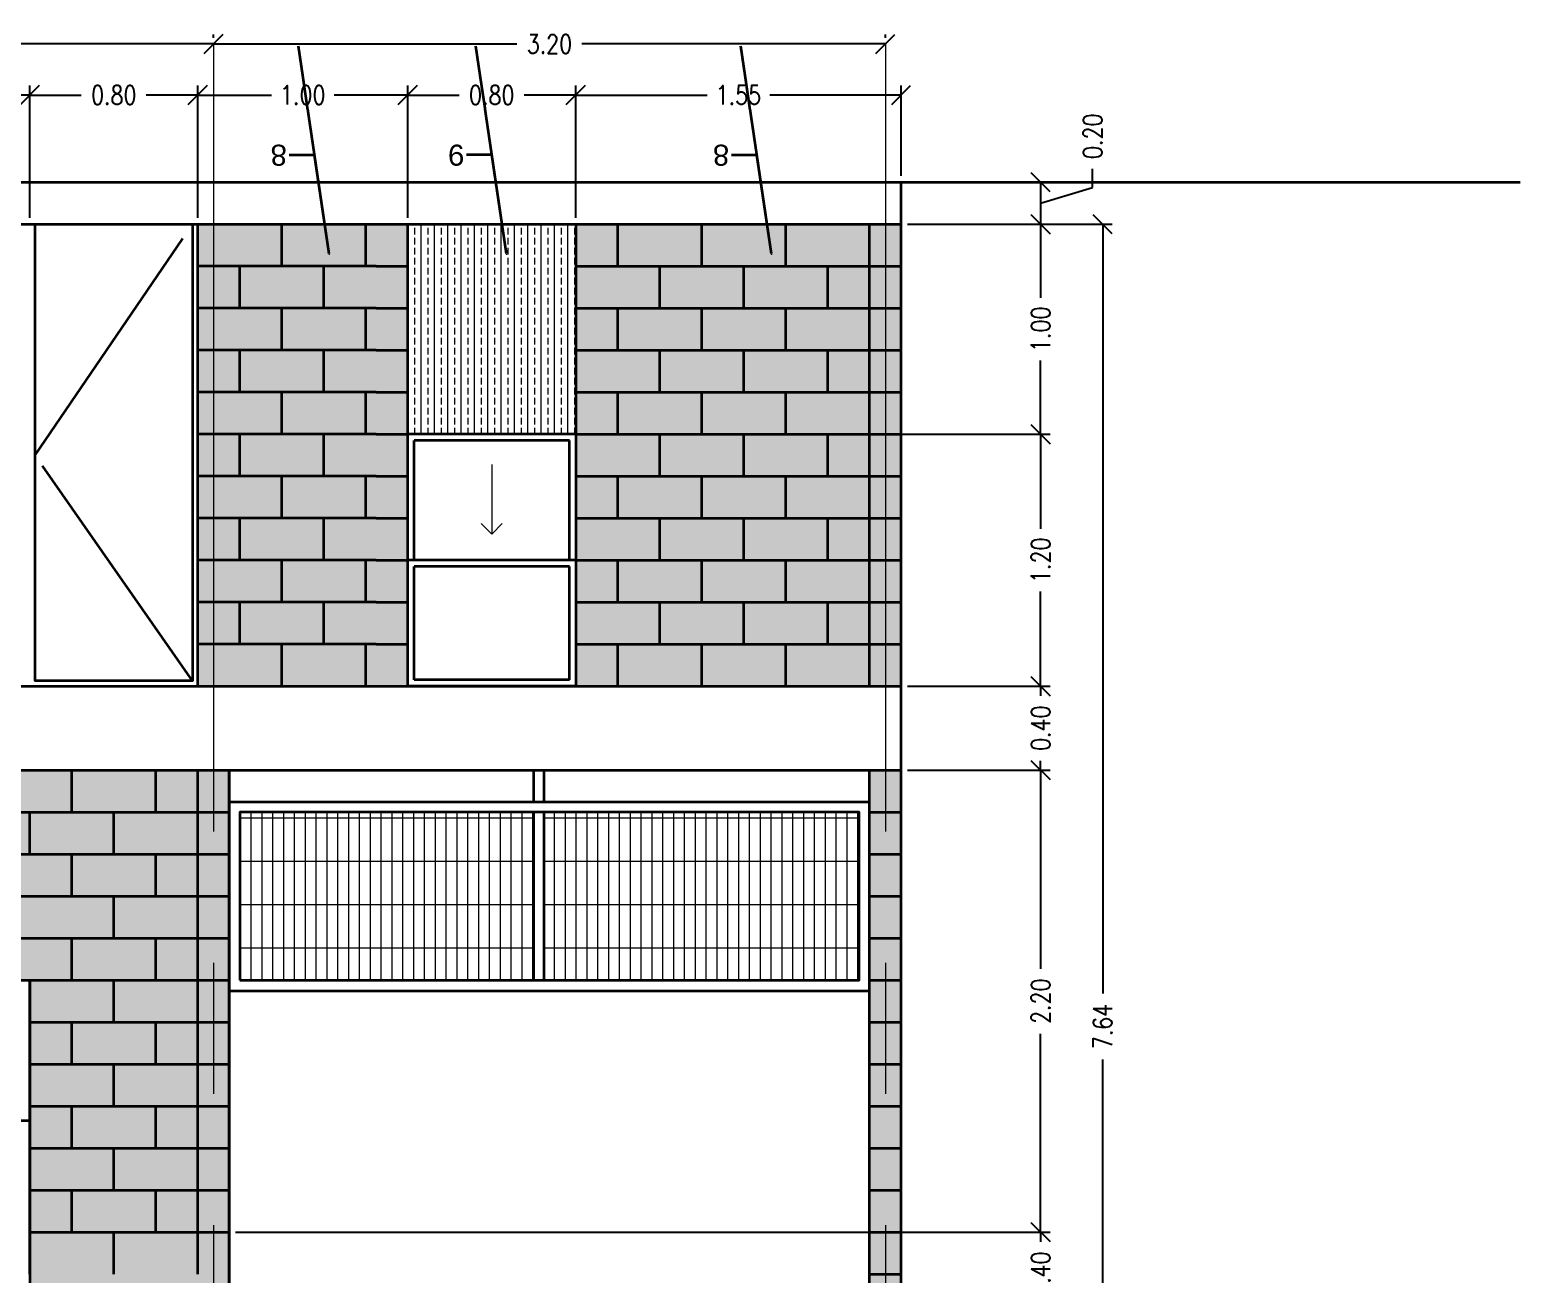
# Model space of a CAD drawing. Header units: metres. Extents: x -255 to -21, y -382 to -241.
# Drawn here: x -28.34 to -21.25, y -265.3 to -259.38 of the extents above; entities that cross this region are included whole.
import ezdxf

# ---------------------------------------------------------------- set-up
doc = ezdxf.new("R2010")
doc.units = ezdxf.units.M
doc.header["$LTSCALE"] = 5
doc.header["$MEASUREMENT"] = 0
doc.linetypes.add('CENTER2', pattern=[1.125, 0.75, -0.125, 0.125, -0.125])
doc.linetypes.add('HIDDEN', pattern=[0.375, 0.25, -0.125])
doc.layers.get('0').update_dxf_attribs({"color": 30})
for name, color, linetype, lineweight in [('A-ANNO-DIMS', 3, 'Continuous', 18), ('A-ANNO-NOTE', 7, 'Continuous', 35), ('A-ANNO-SYMB', 3, 'Continuous', 18), ('A-ANNO-TEXT', 3, 'Continuous', 18), ('A-ELEV-MBE1', 7, 'Continuous', 35), ('A-ELEV-OVHD', 3, 'HIDDEN', 18), ('A-ELEV-PATT', 8, 'Continuous', 18), ('A-SECT-MCUT', 7, 'Continuous', 35)]:
    doc.layers.add(name, color=color, linetype=linetype, lineweight=lineweight)
doc.styles.add('E-ARIAL', font='arial.ttf')
doc.styles.add('E-ROMANS', font='romans.shx', dxfattribs={"width": 0.8})
doc.dimstyles.new('E-0050_TICK_18', dxfattribs={"dimscale": 0.001, "dimtxt": 90, "dimasz": 90, "dimexe": 45, "dimexo": 30, "dimgap": 45, "dimtad": 0, "dimzin": 0, "dimdsep": 46, "dimtxsty": 'E-ROMANS', "dimblk": 'OBLIQUE', "dimcen": 45, "dimclrd": 256, "dimclre": 256, "dimclrt": 256, "dimadec": 0, "dimazin": 0, "dimtfac": 1, "dimtmove": 1, "dimatfit": 3, "dimldrblk": 'OPEN90', "dimfxl": 1, "dimtfill": 1, "dimtolj": 1, "dimtzin": 0, "dimarcsym": 0})
doc.dimstyles.new('E-0200_TICK_12', dxfattribs={"dimscale": 0.001, "dimtxt": 240, "dimasz": 240, "dimexe": 120, "dimexo": 80, "dimgap": 120, "dimtad": 0, "dimzin": 0, "dimdsep": 46, "dimtxsty": 'E-ROMANS', "dimblk": 'OBLIQUE', "dimcen": 120, "dimclrd": 256, "dimclre": 256, "dimclrt": 256, "dimadec": 0, "dimazin": 0, "dimtfac": 1, "dimtmove": 1, "dimatfit": 3, "dimldrblk": 'OPEN90', "dimfxl": 1, "dimtfill": 1, "dimtolj": 1, "dimtzin": 0, "dimlwd": -1, "dimarcsym": 0})
pattern_1 = [(270, (12.8, 0), (0.05159375, -9e-18), []), (0, (12.8, 0), (5e-17, 0.206375), [])]
pattern_2 = [(180, (0, 0), (-0.01984375, -0.0396875), [0, -0.0396875])]

# ---------------------------------------------------------------- blocks, each defined once
blk = doc.blocks.new('_Oblique')
at = {"color": 0, "linetype": 'ByBlock', "lineweight": -2}
blk.add_line((-0.5, -0.5), (0.5, 0.5), dxfattribs=at)
blk = doc.blocks.new('*D262')
at = {"layer": 'A-ANNO-DIMS', "lineweight": -2, "transparency": 16777216}
for p, q in [((-24.1633, -260.3012), (-23.1882, -260.3012)), ((-23.2332, -260.3012), (-23.2332, -263.9653)), ((-23.2332, -267.9421), (-23.2332, -264.2781)), ((-24.1633, -267.9421), (-23.1882, -267.9421))]:
    blk.add_line(p, q, dxfattribs=at)
at = {"layer": 'A-ANNO-DIMS', "lineweight": -2, "transparency": 16777216, "xscale": 0.09, "yscale": 0.09, "zscale": 0.09}
for p, rotation in [((-23.2332, -260.3012), 90), ((-23.2332, -267.9421), 270)]:
    blk.add_blockref('_Oblique', p, dxfattribs=dict(at, rotation=rotation))
at = {"layer": 'A-ANNO-DIMS', "transparency": 16777216, "insert": (-23.2332, -264.1217), "char_height": 0.09, "attachment_point": 5, "rotation": 90, "style": 'E-ROMANS', "bg_fill": 3, "box_fill_scale": 1.25, "bg_fill_color": 256, "bg_fill_true_color": 13158600, "bg_fill_transparency": 0}
blk.add_mtext('\\A1;7.64', dxfattribs=at)
blk = doc.blocks.new('_Open90')
at = {"color": 0, "linetype": 'ByBlock', "lineweight": -2}
for p, q in [((0, 0), (-1, 0)), ((-0.5, 0.5), (0, 0)), ((0, 0), (-0.5, -0.5))]:
    blk.add_line(p, q, dxfattribs=at)
blk = doc.blocks.new('*D413')
at = {"layer": 'A-ANNO-DIMS', "lineweight": -2, "transparency": 16777216}
for p, q in [((-23.2814, -260.127), (-23.2814, -260.037)), ((-24.1633, -260.1012), (-23.4839, -260.1012)), ((-23.5289, -260.1012), (-23.5289, -260.3012)), ((-23.5289, -260.2012), (-23.2814, -260.127)), ((-24.1633, -260.3012), (-23.4839, -260.3012))]:
    blk.add_line(p, q, dxfattribs=at)
at = {"layer": 'A-ANNO-DIMS', "lineweight": -2, "transparency": 16777216, "xscale": 0.09, "yscale": 0.09, "zscale": 0.09}
for p, rotation in [((-23.5289, -260.1012), 90), ((-23.5289, -260.3012), 270)]:
    blk.add_blockref('_Oblique', p, dxfattribs=dict(at, rotation=rotation))
at = {"layer": 'A-ANNO-DIMS', "transparency": 16777216, "insert": (-23.2814, -259.8823), "char_height": 0.09, "attachment_point": 5, "rotation": 90, "style": 'E-ROMANS', "bg_fill": 3, "box_fill_scale": 1.25, "bg_fill_color": 256, "bg_fill_true_color": 13158600, "bg_fill_transparency": 0}
blk.add_mtext('\\A1;0.20', dxfattribs=at)
blk = doc.blocks.new('*D414')
at = {"layer": 'A-ANNO-DIMS', "lineweight": -2, "transparency": 16777216}
for p, q in [((-24.1633, -260.3012), (-23.4839, -260.3012)), ((-23.5289, -260.3012), (-23.5289, -260.6517)), ((-23.5289, -261.3012), (-23.5289, -260.9508)), ((-25.7133, -261.3012), (-23.4839, -261.3012))]:
    blk.add_line(p, q, dxfattribs=at)
at = {"layer": 'A-ANNO-DIMS', "lineweight": -2, "transparency": 16777216, "xscale": 0.09, "yscale": 0.09, "zscale": 0.09}
for p, rotation in [((-23.5289, -260.3012), 90), ((-23.5289, -261.3012), 270)]:
    blk.add_blockref('_Oblique', p, dxfattribs=dict(at, rotation=rotation))
at = {"layer": 'A-ANNO-DIMS', "transparency": 16777216, "insert": (-23.5289, -260.8012), "char_height": 0.09, "attachment_point": 5, "rotation": 90, "style": 'E-ROMANS', "bg_fill": 3, "box_fill_scale": 1.25, "bg_fill_color": 256, "bg_fill_true_color": 13158600, "bg_fill_transparency": 0}
blk.add_mtext('\\A1;1.00', dxfattribs=at)
blk = doc.blocks.new('*D415')
at = {"layer": 'A-ANNO-DIMS', "lineweight": -2, "transparency": 16777216}
for p, q in [((-25.7133, -261.3012), (-23.4839, -261.3012)), ((-23.5289, -261.3012), (-23.5289, -261.7517)), ((-23.5289, -262.5012), (-23.5289, -262.0508)), ((-24.1633, -262.5012), (-23.4839, -262.5012))]:
    blk.add_line(p, q, dxfattribs=at)
at = {"layer": 'A-ANNO-DIMS', "lineweight": -2, "transparency": 16777216, "xscale": 0.09, "yscale": 0.09, "zscale": 0.09}
for p, rotation in [((-23.5289, -261.3012), 90), ((-23.5289, -262.5012), 270)]:
    blk.add_blockref('_Oblique', p, dxfattribs=dict(at, rotation=rotation))
at = {"layer": 'A-ANNO-DIMS', "transparency": 16777216, "insert": (-23.5289, -261.9012), "char_height": 0.09, "attachment_point": 5, "rotation": 90, "style": 'E-ROMANS', "bg_fill": 3, "box_fill_scale": 1.25, "bg_fill_color": 256, "bg_fill_true_color": 13158600, "bg_fill_transparency": 0}
blk.add_mtext('\\A1;1.20', dxfattribs=at)
blk = doc.blocks.new('*D263')
at = {"layer": 'A-ANNO-DIMS', "lineweight": -2, "transparency": 16777216}
for p, q in [((-24.1633, -262.5012), (-23.4839, -262.5012)), ((-23.5289, -262.5012), (-23.5289, -262.5465)), ((-24.1633, -262.9012), (-23.4839, -262.9012)), ((-23.5289, -262.9012), (-23.5289, -262.8559))]:
    blk.add_line(p, q, dxfattribs=at)
at = {"layer": 'A-ANNO-DIMS', "lineweight": -2, "transparency": 16777216, "xscale": 0.09, "yscale": 0.09, "zscale": 0.09}
for p, rotation in [((-23.5289, -262.5012), 90), ((-23.5289, -262.9012), 270)]:
    blk.add_blockref('_Oblique', p, dxfattribs=dict(at, rotation=rotation))
at = {"layer": 'A-ANNO-DIMS', "transparency": 16777216, "insert": (-23.5289, -262.7012), "char_height": 0.09, "attachment_point": 5, "rotation": 90, "style": 'E-ROMANS', "bg_fill": 3, "box_fill_scale": 1.25, "bg_fill_color": 256, "bg_fill_true_color": 13158600, "bg_fill_transparency": 0}
blk.add_mtext('\\A1;0.40', dxfattribs=at)
blk = doc.blocks.new('*D416')
at = {"layer": 'A-ANNO-DIMS', "lineweight": -2, "transparency": 16777216}
for p, q in [((-24.1633, -262.9012), (-23.4839, -262.9012)), ((-23.5289, -262.9012), (-23.5289, -263.8465)), ((-23.5289, -265.1012), (-23.5289, -264.1559)), ((-27.3633, -265.1012), (-23.4839, -265.1012))]:
    blk.add_line(p, q, dxfattribs=at)
at = {"layer": 'A-ANNO-DIMS', "lineweight": -2, "transparency": 16777216, "xscale": 0.09, "yscale": 0.09, "zscale": 0.09}
for p, rotation in [((-23.5289, -262.9012), 90), ((-23.5289, -265.1012), 270)]:
    blk.add_blockref('_Oblique', p, dxfattribs=dict(at, rotation=rotation))
at = {"layer": 'A-ANNO-DIMS', "transparency": 16777216, "insert": (-23.5289, -264.0012), "char_height": 0.09, "attachment_point": 5, "rotation": 90, "style": 'E-ROMANS', "bg_fill": 3, "box_fill_scale": 1.25, "bg_fill_color": 256, "bg_fill_true_color": 13158600, "bg_fill_transparency": 0}
blk.add_mtext('\\A1;2.20', dxfattribs=at)
blk = doc.blocks.new('*D417')
at = {"layer": 'A-ANNO-DIMS', "lineweight": -2, "transparency": 16777216}
for p, q in [((-27.3633, -265.1012), (-23.4839, -265.1012)), ((-23.5289, -265.1012), (-23.5289, -265.1465)), ((-23.5289, -265.5012), (-23.5289, -265.4559)), ((-27.3633, -265.5012), (-23.4839, -265.5012))]:
    blk.add_line(p, q, dxfattribs=at)
at = {"layer": 'A-ANNO-DIMS', "lineweight": -2, "transparency": 16777216, "xscale": 0.09, "yscale": 0.09, "zscale": 0.09}
for p, rotation in [((-23.5289, -265.1012), 90), ((-23.5289, -265.5012), 270)]:
    blk.add_blockref('_Oblique', p, dxfattribs=dict(at, rotation=rotation))
at = {"layer": 'A-ANNO-DIMS', "transparency": 16777216, "insert": (-23.5289, -265.3012), "char_height": 0.09, "attachment_point": 5, "rotation": 90, "style": 'E-ROMANS', "bg_fill": 3, "box_fill_scale": 1.25, "bg_fill_color": 256, "bg_fill_true_color": 13158600, "bg_fill_transparency": 0}
blk.add_mtext('\\A1;0.40', dxfattribs=at)
blk = doc.blocks.new('*D427')
at = {"layer": 'A-ANNO-DIMS', "lineweight": -2, "transparency": 16777216}
for p, q in [((-27.4683, -259.4128), (-27.4683, -259.3978)), ((-24.2683, -259.4128), (-24.2683, -259.3978)), ((-27.4683, -259.4428), (-26.023, -259.4428)), ((-24.2683, -259.4428), (-25.7136, -259.4428))]:
    blk.add_line(p, q, dxfattribs=at)
at = {"layer": 'A-ANNO-DIMS', "lineweight": -2, "transparency": 16777216, "xscale": 0.09, "yscale": 0.09, "zscale": 0.09, "rotation": 180}
blk.add_blockref('_Oblique', (-27.4683, -259.4428), dxfattribs=at)
at = {"layer": 'A-ANNO-DIMS', "lineweight": -2, "transparency": 16777216, "xscale": 0.09, "yscale": 0.09, "zscale": 0.09}
blk.add_blockref('_Oblique', (-24.2683, -259.4428), dxfattribs=at)
at = {"layer": 'A-ANNO-DIMS', "transparency": 16777216, "insert": (-25.8683, -259.4428), "char_height": 0.09, "attachment_point": 5, "style": 'E-ROMANS', "bg_fill": 3, "box_fill_scale": 1.25, "bg_fill_color": 256, "bg_fill_true_color": 13158600, "bg_fill_transparency": 0}
blk.add_mtext('\\A1;3.20', dxfattribs=at)
blk = doc.blocks.new('*D428')
at = {"layer": 'A-ANNO-DIMS', "lineweight": -2, "transparency": 16777216}
for p, q in [((-30.6683, -259.4128), (-30.6683, -259.3978)), ((-27.4683, -259.4128), (-27.4683, -259.3978)), ((-30.6683, -259.4428), (-29.223, -259.4428)), ((-27.4683, -259.4428), (-28.9136, -259.4428))]:
    blk.add_line(p, q, dxfattribs=at)
at = {"layer": 'A-ANNO-DIMS', "lineweight": -2, "transparency": 16777216, "xscale": 0.09, "yscale": 0.09, "zscale": 0.09, "rotation": 180}
blk.add_blockref('_Oblique', (-30.6683, -259.4428), dxfattribs=at)
at = {"layer": 'A-ANNO-DIMS', "lineweight": -2, "transparency": 16777216, "xscale": 0.09, "yscale": 0.09, "zscale": 0.09}
blk.add_blockref('_Oblique', (-27.4683, -259.4428), dxfattribs=at)
at = {"layer": 'A-ANNO-DIMS', "transparency": 16777216, "insert": (-29.0683, -259.4428), "char_height": 0.09, "attachment_point": 5, "style": 'E-ROMANS', "bg_fill": 3, "box_fill_scale": 1.25, "bg_fill_color": 256, "bg_fill_true_color": 13158600, "bg_fill_transparency": 0}
blk.add_mtext('\\A1;3.20', dxfattribs=at)
blk = doc.blocks.new('*D433')
at = {"layer": 'A-ANNO-DIMS', "lineweight": -2, "transparency": 16777216}
for p, q in [((-25.7433, -260.2712), (-25.7433, -259.641)), ((-24.1933, -260.0712), (-24.1933, -259.641)), ((-25.7433, -259.686), (-25.1178, -259.686)), ((-24.1933, -259.686), (-24.8187, -259.686))]:
    blk.add_line(p, q, dxfattribs=at)
at = {"layer": 'A-ANNO-DIMS', "lineweight": -2, "transparency": 16777216, "xscale": 0.09, "yscale": 0.09, "zscale": 0.09, "rotation": 180}
blk.add_blockref('_Oblique', (-25.7433, -259.686), dxfattribs=at)
at = {"layer": 'A-ANNO-DIMS', "lineweight": -2, "transparency": 16777216, "xscale": 0.09, "yscale": 0.09, "zscale": 0.09}
blk.add_blockref('_Oblique', (-24.1933, -259.686), dxfattribs=at)
at = {"layer": 'A-ANNO-DIMS', "transparency": 16777216, "insert": (-24.9683, -259.686), "char_height": 0.09, "attachment_point": 5, "style": 'E-ROMANS', "bg_fill": 3, "box_fill_scale": 1.25, "bg_fill_color": 256, "bg_fill_true_color": 13158600, "bg_fill_transparency": 0}
blk.add_mtext('\\A1;1.55', dxfattribs=at)
blk = doc.blocks.new('*D434')
at = {"layer": 'A-ANNO-DIMS', "lineweight": -2, "transparency": 16777216}
for p, q in [((-26.5433, -260.2712), (-26.5433, -259.641)), ((-25.7433, -260.2712), (-25.7433, -259.641)), ((-26.5433, -259.686), (-26.298, -259.686)), ((-25.7433, -259.686), (-25.9886, -259.686))]:
    blk.add_line(p, q, dxfattribs=at)
at = {"layer": 'A-ANNO-DIMS', "lineweight": -2, "transparency": 16777216, "xscale": 0.09, "yscale": 0.09, "zscale": 0.09, "rotation": 180}
blk.add_blockref('_Oblique', (-26.5433, -259.686), dxfattribs=at)
at = {"layer": 'A-ANNO-DIMS', "lineweight": -2, "transparency": 16777216, "xscale": 0.09, "yscale": 0.09, "zscale": 0.09}
blk.add_blockref('_Oblique', (-25.7433, -259.686), dxfattribs=at)
at = {"layer": 'A-ANNO-DIMS', "transparency": 16777216, "insert": (-26.1433, -259.686), "char_height": 0.09, "attachment_point": 5, "style": 'E-ROMANS', "bg_fill": 3, "box_fill_scale": 1.25, "bg_fill_color": 256, "bg_fill_true_color": 13158600, "bg_fill_transparency": 0}
blk.add_mtext('\\A1;0.80', dxfattribs=at)
blk = doc.blocks.new('*D435')
at = {"layer": 'A-ANNO-DIMS', "lineweight": -2, "transparency": 16777216}
for p, q in [((-27.5433, -260.2712), (-27.5433, -259.641)), ((-26.5433, -260.2712), (-26.5433, -259.641)), ((-27.5433, -259.686), (-27.1928, -259.686)), ((-26.5433, -259.686), (-26.8937, -259.686))]:
    blk.add_line(p, q, dxfattribs=at)
at = {"layer": 'A-ANNO-DIMS', "lineweight": -2, "transparency": 16777216, "xscale": 0.09, "yscale": 0.09, "zscale": 0.09, "rotation": 180}
blk.add_blockref('_Oblique', (-27.5433, -259.686), dxfattribs=at)
at = {"layer": 'A-ANNO-DIMS', "lineweight": -2, "transparency": 16777216, "xscale": 0.09, "yscale": 0.09, "zscale": 0.09}
blk.add_blockref('_Oblique', (-26.5433, -259.686), dxfattribs=at)
at = {"layer": 'A-ANNO-DIMS', "transparency": 16777216, "insert": (-27.0433, -259.686), "char_height": 0.09, "attachment_point": 5, "style": 'E-ROMANS', "bg_fill": 3, "box_fill_scale": 1.25, "bg_fill_color": 256, "bg_fill_true_color": 13158600, "bg_fill_transparency": 0}
blk.add_mtext('\\A1;1.00', dxfattribs=at)
blk = doc.blocks.new('*D436')
at = {"layer": 'A-ANNO-DIMS', "lineweight": -2, "transparency": 16777216}
for p, q in [((-28.3433, -260.2712), (-28.3433, -259.641)), ((-27.5433, -260.2712), (-27.5433, -259.641)), ((-28.3433, -259.686), (-28.098, -259.686)), ((-27.5433, -259.686), (-27.7886, -259.686))]:
    blk.add_line(p, q, dxfattribs=at)
at = {"layer": 'A-ANNO-DIMS', "lineweight": -2, "transparency": 16777216, "xscale": 0.09, "yscale": 0.09, "zscale": 0.09, "rotation": 180}
blk.add_blockref('_Oblique', (-28.3433, -259.686), dxfattribs=at)
at = {"layer": 'A-ANNO-DIMS', "lineweight": -2, "transparency": 16777216, "xscale": 0.09, "yscale": 0.09, "zscale": 0.09}
blk.add_blockref('_Oblique', (-27.5433, -259.686), dxfattribs=at)
at = {"layer": 'A-ANNO-DIMS', "transparency": 16777216, "insert": (-27.9433, -259.686), "char_height": 0.09, "attachment_point": 5, "style": 'E-ROMANS', "bg_fill": 3, "box_fill_scale": 1.25, "bg_fill_color": 256, "bg_fill_true_color": 13158600, "bg_fill_transparency": 0}
blk.add_mtext('\\A1;0.80', dxfattribs=at)
blk = doc.blocks.new('*D437')
at = {"layer": 'A-ANNO-DIMS', "lineweight": -2, "transparency": 16777216}
for p, q in [((-32.1933, -260.2712), (-32.1933, -259.641)), ((-28.3433, -260.2712), (-28.3433, -259.641)), ((-32.1933, -259.686), (-30.423, -259.686)), ((-28.3433, -259.686), (-30.1136, -259.686))]:
    blk.add_line(p, q, dxfattribs=at)
at = {"layer": 'A-ANNO-DIMS', "lineweight": -2, "transparency": 16777216, "xscale": 0.09, "yscale": 0.09, "zscale": 0.09, "rotation": 180}
blk.add_blockref('_Oblique', (-32.1933, -259.686), dxfattribs=at)
at = {"layer": 'A-ANNO-DIMS', "lineweight": -2, "transparency": 16777216, "xscale": 0.09, "yscale": 0.09, "zscale": 0.09}
blk.add_blockref('_Oblique', (-28.3433, -259.686), dxfattribs=at)
at = {"layer": 'A-ANNO-DIMS', "transparency": 16777216, "insert": (-30.2683, -259.686), "char_height": 0.09, "attachment_point": 5, "style": 'E-ROMANS', "bg_fill": 3, "box_fill_scale": 1.25, "bg_fill_color": 256, "bg_fill_true_color": 13158600, "bg_fill_transparency": 0}
blk.add_mtext('\\A1;3.85', dxfattribs=at)

msp = doc.modelspace()

# ---------------------------------------------------------------- linework, layer by layer
at = {"layer": 'A-ANNO-SYMB', "linetype": 'CENTER2'}
for p, q in [((-27.4683, -259.4428), (-27.4683, -270.5982)), ((-24.2683, -259.4428), (-24.2683, -270.5982))]:
    msp.add_line(p, q, dxfattribs=at)
at = {"layer": 'A-ELEV-MBE1', "linetype": 'HIDDEN'}
for p, q in [((-28.3183, -261.4012), (-27.5683, -260.3012)), ((-27.5683, -262.4762), (-28.3183, -261.4012))]:
    msp.add_line(p, q, dxfattribs=at)
at = {"layer": 'A-ELEV-MBE1'}
for p, q in [((-27.5433, -262.5012), (-27.5433, -260.3012)), ((-27.1433, -260.5012), (-27.1433, -260.3012)), ((-26.7433, -260.5012), (-26.7433, -260.3012)), ((-26.5433, -262.5012), (-26.5433, -260.3012)), ((-26.5433, -262.5012), (-26.5433, -260.3012)), ((-26.6933, -260.5012), (-27.5433, -260.5012)), ((-27.3433, -260.7012), (-27.3433, -260.5012)), ((-26.9433, -260.7012), (-26.9433, -260.5012)), ((-26.6933, -260.5012), (-26.5433, -260.5012)), ((-26.6933, -260.7012), (-27.5433, -260.7012)), ((-27.1433, -260.9012), (-27.1433, -260.7012)), ((-26.7433, -260.9012), (-26.7433, -260.7012)), ((-26.6933, -260.7012), (-26.5433, -260.7012)), ((-26.6933, -260.9012), (-27.5433, -260.9012)), ((-27.3433, -261.1012), (-27.3433, -260.9012)), ((-26.9433, -261.1012), (-26.9433, -260.9012)), ((-26.6933, -260.9012), (-26.5433, -260.9012)), ((-26.6933, -261.1012), (-27.5433, -261.1012)), ((-27.1433, -261.3012), (-27.1433, -261.1012)), ((-26.7433, -261.3012), (-26.7433, -261.1012)), ((-26.6933, -261.1012), (-26.5433, -261.1012)), ((-26.6933, -261.3012), (-27.5433, -261.3012)), ((-27.3433, -261.5012), (-27.3433, -261.3012)), ((-26.9433, -261.5012), (-26.9433, -261.3012)), ((-26.6933, -261.3012), (-26.5433, -261.3012)), ((-25.7433, -261.3012), (-26.5433, -261.3012)), ((-25.7733, -261.3312), (-26.5133, -261.3312)), ((-26.5133, -261.9012), (-26.5133, -261.3312)), ((-26.6933, -261.5012), (-27.5433, -261.5012)), ((-27.1433, -261.7012), (-27.1433, -261.5012)), ((-26.7433, -261.7012), (-26.7433, -261.5012)), ((-26.6933, -261.5012), (-26.5433, -261.5012)), ((-26.6933, -261.7012), (-27.5433, -261.7012)), ((-27.3433, -261.9012), (-27.3433, -261.7012)), ((-26.9433, -261.9012), (-26.9433, -261.7012)), ((-26.6933, -261.7012), (-26.5433, -261.7012)), ((-26.6933, -261.9012), (-27.5433, -261.9012)), ((-27.1433, -262.1012), (-27.1433, -261.9012)), ((-26.7433, -262.1012), (-26.7433, -261.9012)), ((-26.6933, -261.9012), (-26.5433, -261.9012)), ((-26.5133, -262.4712), (-26.5133, -261.9312)), ((-25.7733, -262.4712), (-25.7733, -261.9312)), ((-26.6933, -262.1012), (-27.5433, -262.1012)), ((-27.3433, -262.3012), (-27.3433, -262.1012)), ((-26.9433, -262.3012), (-26.9433, -262.1012)), ((-26.6933, -262.1012), (-26.5433, -262.1012)), ((-26.6933, -262.3012), (-27.5433, -262.3012)), ((-27.1433, -262.5012), (-27.1433, -262.3012)), ((-26.7433, -262.5012), (-26.7433, -262.3012)), ((-26.6933, -262.3012), (-26.5433, -262.3012)), ((-25.7733, -262.4712), (-26.5133, -262.4712)), ((-25.7433, -262.5012), (-26.5392, -262.5012)), ((-28.1432, -263.1012), (-28.1432, -262.9012)), ((-27.7432, -263.1012), (-27.7432, -262.9012)), ((-27.5433, -265.1012), (-27.5433, -262.9012)), ((-27.3933, -267.7921), (-27.3933, -262.9012)), ((-24.3433, -267.7921), (-24.3433, -262.9012)), ((-29.1433, -263.1012), (-27.5433, -263.1012)), ((-28.3433, -263.3012), (-28.3433, -263.1012)), ((-27.9433, -263.3012), (-27.9433, -263.1012)), ((-27.5433, -263.1012), (-27.3933, -263.1012)), ((-29.1433, -263.3012), (-27.5433, -263.3012)), ((-28.1432, -263.5012), (-28.1432, -263.3012)), ((-27.7432, -263.5012), (-27.7432, -263.3012)), ((-27.5433, -263.3012), (-27.3933, -263.3012)), ((-29.1433, -263.5012), (-27.5433, -263.5012)), ((-27.9433, -263.7012), (-27.9433, -263.5012)), ((-27.5433, -263.5012), (-27.3933, -263.5012)), ((-29.1433, -263.7012), (-27.5433, -263.7012)), ((-28.1432, -263.9012), (-28.1432, -263.7012)), ((-27.7432, -263.9012), (-27.7432, -263.7012)), ((-27.5433, -263.7012), (-27.3933, -263.7012)), ((-29.1433, -263.9012), (-28.3433, -263.9012)), ((-28.3433, -263.9012), (-27.5433, -263.9012)), ((-28.3433, -265.3012), (-28.3433, -263.9012)), ((-27.9433, -264.1012), (-27.9433, -263.9012)), ((-27.5433, -263.9012), (-27.3933, -263.9012)), ((-28.3433, -264.1012), (-27.5433, -264.1012)), ((-28.1432, -264.3012), (-28.1432, -264.1012)), ((-27.7432, -264.3012), (-27.7432, -264.1012)), ((-27.5433, -264.1012), (-27.3933, -264.1012)), ((-28.3433, -264.3012), (-27.5433, -264.3012)), ((-27.9433, -264.5012), (-27.9433, -264.3012)), ((-27.5433, -264.3012), (-27.3933, -264.3012)), ((-28.3433, -264.5012), (-27.5433, -264.5012)), ((-28.1432, -264.7012), (-28.1432, -264.5012)), ((-27.7432, -264.7012), (-27.7432, -264.5012)), ((-27.5433, -264.5012), (-27.3933, -264.5012)), ((-28.3433, -264.7012), (-27.5433, -264.7012)), ((-27.9433, -264.9012), (-27.9433, -264.7012)), ((-27.5433, -264.7012), (-27.3933, -264.7012)), ((-28.3433, -264.9012), (-27.5433, -264.9012)), ((-28.1432, -265.1012), (-28.1432, -264.9012)), ((-27.7432, -265.1012), (-27.7432, -264.9012)), ((-27.5433, -264.9012), (-27.3933, -264.9012)), ((-28.3433, -265.1012), (-27.5433, -265.1012)), ((-27.9433, -265.3012), (-27.9433, -265.1012)), ((-27.5433, -265.3012), (-27.5433, -265.1012)), ((-27.5433, -265.1012), (-27.3933, -265.1012))]:
    msp.add_line(p, q, dxfattribs=at)
for points in [[(-27.5683, -260.3012), (-27.5683, -262.4762), (-28.3183, -262.4762), (-28.3183, -260.3012)], [(-28.3433, -264.5712), (-29.1433, -264.5712)]]:
    msp.add_lwpolyline(points, dxfattribs=at)
msp.add_lwpolyline([(-28.3433, -267.5012), (-29.1433, -267.5012), (-29.1433, -263.9012), (-28.3433, -263.9012)], close=True, dxfattribs=at)
at = {"layer": 'A-ELEV-OVHD'}
for points in [[(-26.1433, -261.4461), (-26.1433, -261.7766)], [(-26.1933, -261.7266), (-26.1433, -261.7766)], [(-26.0933, -261.7266), (-26.1433, -261.7766)]]:
    msp.add_lwpolyline(points, dxfattribs=at)
at = {"layer": 'A-SECT-MCUT'}
msp.add_line((-46.106, -260.1012), (-21.2451, -260.1012), dxfattribs=at)

# ---------------------------------------------------------------- dimensions: what is measured, and where the dimension line sits
at = {"layer": 'A-ANNO-DIMS', "color": 8}
dim = msp.add_linear_dim(base=(-23.2332, -267.9421), p1=(-24.1933, -260.3012), p2=(-24.1933, -267.9421), angle=270, dimstyle='E-0050_TICK_18', dxfattribs=at)
dim.commit()
dim.dimension.update_dxf_attribs({"geometry": '*D262', "text_midpoint": (-23.2332, -264.1217)})

# ---------------------------------------------------------------- next in the draw order: linework, layer by layer
at = {"layer": 'A-ELEV-MBE1'}
for p, q in [((-24.1933, -267.7921), (-24.1933, -260.1012)), ((-37.1433, -260.3012), (-24.1933, -260.3012)), ((-37.1433, -262.5012), (-24.1933, -262.5012)), ((-30.7433, -262.9012), (-24.1933, -262.9012))]:
    msp.add_line(p, q, dxfattribs=at)

# ---------------------------------------------------------------- next in the draw order: dimensions: what is measured, and where the dimension line sits
at = {"layer": 'A-ANNO-DIMS'}
dim = msp.add_linear_dim(base=(-27.4683, -259.4428), p1=(-24.2683, -259.4428), p2=(-27.4683, -259.4428), angle=180, dimstyle='E-0050_TICK_18', dxfattribs=at)
dim.commit()
dim.dimension.update_dxf_attribs({"geometry": '*D427', "text_midpoint": (-25.8683, -259.4428)})

# ---------------------------------------------------------------- next in the draw order: dimensions: what is measured, and where the dimension line sits
for base, p1, p2, angle, picture, middle in [((-30.6683, -259.4428), (-27.4683, -259.4428), (-30.6683, -259.4428), 180, '*D428', (-29.0683, -259.4428)), ((-23.5289, -260.3012), (-24.1933, -260.1012), (-24.1933, -260.3012), 270, '*D413', (-23.2814, -259.992))]:
    dim = msp.add_linear_dim(base=base, p1=p1, p2=p2, angle=angle, dimstyle='E-0050_TICK_18', dxfattribs=at)
    dim.commit()
    dim.dimension.update_dxf_attribs({"geometry": picture, "text_midpoint": middle})

# ---------------------------------------------------------------- next in the draw order: dimensions: what is measured, and where the dimension line sits
dim = msp.add_linear_dim(base=(-23.5289, -261.3012), p1=(-24.1933, -260.3012), p2=(-25.7433, -261.3012), angle=270, dimstyle='E-0050_TICK_18', dxfattribs=at)
dim.commit()
dim.dimension.update_dxf_attribs({"geometry": '*D414', "text_midpoint": (-23.5289, -260.8012)})

# ---------------------------------------------------------------- next in the draw order: linework, layer by layer
at = {"layer": 'A-ELEV-MBE1'}
for p, q in [((-25.5433, -260.5012), (-25.5433, -260.3012)), ((-25.1433, -260.5012), (-25.1433, -260.3012)), ((-24.7433, -260.5012), (-24.7433, -260.3012)), ((-25.7433, -260.5012), (-24.1933, -260.5012)), ((-25.3433, -260.7012), (-25.3433, -260.5012)), ((-24.9433, -260.7012), (-24.9433, -260.5012)), ((-24.5433, -260.7012), (-24.5433, -260.5012)), ((-25.7433, -260.7012), (-24.1933, -260.7012)), ((-25.5433, -260.9012), (-25.5433, -260.7012)), ((-25.1433, -260.9012), (-25.1433, -260.7012)), ((-24.7433, -260.9012), (-24.7433, -260.7012)), ((-25.7433, -260.9012), (-24.1933, -260.9012)), ((-25.3433, -261.1012), (-25.3433, -260.9012)), ((-24.9433, -261.1012), (-24.9433, -260.9012)), ((-24.5433, -261.1012), (-24.5433, -260.9012)), ((-25.7433, -261.1012), (-24.1933, -261.1012))]:
    msp.add_line(p, q, dxfattribs=at)

# ---------------------------------------------------------------- next in the draw order: dimensions: what is measured, and where the dimension line sits
at = {"layer": 'A-ANNO-DIMS'}
dim = msp.add_linear_dim(base=(-23.5289, -262.5012), p1=(-25.7433, -261.3012), p2=(-24.1933, -262.5012), angle=270, dimstyle='E-0050_TICK_18', dxfattribs=at)
dim.commit()
dim.dimension.update_dxf_attribs({"geometry": '*D415', "text_midpoint": (-23.5289, -261.9012)})

# ---------------------------------------------------------------- next in the draw order: linework, layer by layer
at = {"layer": 'A-ELEV-MBE1'}
for p, q in [((-25.7433, -260.3012), (-25.7433, -262.5012)), ((-24.3433, -262.5012), (-24.3433, -260.3012)), ((-25.5433, -261.3012), (-25.5433, -261.1012)), ((-25.1433, -261.3012), (-25.1433, -261.1012)), ((-24.7433, -261.3012), (-24.7433, -261.1012)), ((-25.7733, -261.9012), (-25.7733, -261.3312)), ((-25.7433, -261.3012), (-24.1933, -261.3012)), ((-25.3433, -261.5012), (-25.3433, -261.3012)), ((-24.9433, -261.5012), (-24.9433, -261.3012)), ((-24.5433, -261.5012), (-24.5433, -261.3012)), ((-25.7433, -261.5012), (-24.1933, -261.5012)), ((-25.5433, -261.7012), (-25.5433, -261.5012)), ((-25.1433, -261.7012), (-25.1433, -261.5012)), ((-24.7433, -261.7012), (-24.7433, -261.5012)), ((-25.7433, -261.7012), (-24.1933, -261.7012)), ((-25.3433, -261.9012), (-25.3433, -261.7012)), ((-24.9433, -261.9012), (-24.9433, -261.7012)), ((-24.5433, -261.9012), (-24.5433, -261.7012)), ((-25.7433, -261.9012), (-24.1933, -261.9012)), ((-25.5433, -262.1012), (-25.5433, -261.9012)), ((-25.1433, -262.1012), (-25.1433, -261.9012)), ((-24.7433, -262.1012), (-24.7433, -261.9012)), ((-25.7433, -262.1012), (-24.1933, -262.1012)), ((-25.3433, -262.3012), (-25.3433, -262.1012)), ((-24.9433, -262.3012), (-24.9433, -262.1012)), ((-24.5433, -262.3012), (-24.5433, -262.1012)), ((-25.7433, -262.3012), (-24.1933, -262.3012)), ((-25.5433, -262.5012), (-25.5433, -262.3012)), ((-25.1433, -262.5012), (-25.1433, -262.3012)), ((-24.7433, -262.5012), (-24.7433, -262.3012))]:
    msp.add_line(p, q, dxfattribs=at)
for points in [[(-25.7433, -261.9012), (-26.5433, -261.9012)], [(-25.7733, -261.9312), (-26.5133, -261.9312)]]:
    msp.add_lwpolyline(points, dxfattribs=at)

# ---------------------------------------------------------------- next in the draw order: dimensions: what is measured, and where the dimension line sits
at = {"layer": 'A-ANNO-DIMS'}
dim = msp.add_linear_dim(base=(-23.5289, -262.9012), p1=(-24.1933, -262.5012), p2=(-24.1933, -262.9012), angle=270, dimstyle='E-0050_TICK_18', dxfattribs=at)
dim.commit()
dim.dimension.update_dxf_attribs({"geometry": '*D263', "text_midpoint": (-23.5289, -262.7012)})

# ---------------------------------------------------------------- next in the draw order: dimensions: what is measured, and where the dimension line sits
for base, p1, p2, angle, picture, middle in [((-25.7433, -259.686), (-24.1933, -260.1012), (-25.7433, -260.3012), 180, '*D433', (-24.9683, -259.686)), ((-23.5289, -265.1012), (-24.1933, -262.9012), (-27.3933, -265.1012), 270, '*D416', (-23.5289, -264.0012))]:
    dim = msp.add_linear_dim(base=base, p1=p1, p2=p2, angle=angle, dimstyle='E-0050_TICK_18', dxfattribs=at)
    dim.commit()
    dim.dimension.update_dxf_attribs({"geometry": picture, "text_midpoint": middle})

# ---------------------------------------------------------------- next in the draw order: hatches: boundary and pattern name
at = {"layer": 'A-ELEV-PATT'}
h = msp.add_hatch(dxfattribs=at)
h.set_pattern_fill('GRATE', color=256, scale=0.065, angle=90, style=0)
h.set_pattern_definition(pattern_1)
h.paths.add_polyline_path([(-27.3433, -263.9013), (-25.9433, -263.9013), (-25.9433, -263.1013), (-27.3433, -263.1013)])
h = msp.add_hatch(dxfattribs=at)
h.set_pattern_fill('GRATE', color=256, scale=0.065, angle=90, style=0)
h.set_pattern_definition(pattern_1)
h.paths.add_polyline_path([(-24.3933, -263.1013), (-25.8933, -263.1013), (-25.8933, -263.9013), (-24.3933, -263.9013)])

# ---------------------------------------------------------------- next in the draw order: linework, layer by layer
at = {"layer": 'A-ELEV-MBE1'}
for p, q in [((-27.3933, -263.0513), (-24.3433, -263.0513)), ((-24.3433, -263.1012), (-24.1933, -263.1012)), ((-24.3433, -263.3012), (-24.1933, -263.3012)), ((-24.3433, -263.5012), (-24.1933, -263.5012)), ((-24.3433, -263.7012), (-24.1933, -263.7012)), ((-24.3433, -263.9012), (-24.1933, -263.9012)), ((-27.3933, -263.9513), (-24.3433, -263.9512)), ((-24.3433, -264.1012), (-24.1933, -264.1012)), ((-24.3433, -264.3012), (-24.1933, -264.3012)), ((-24.3433, -264.5012), (-24.1933, -264.5012)), ((-24.3433, -264.7012), (-24.1933, -264.7012)), ((-24.3433, -264.9012), (-24.1933, -264.9012))]:
    msp.add_line(p, q, dxfattribs=at)
for points in [[(-25.9433, -263.0513), (-25.9433, -262.9012)], [(-25.8933, -263.0513), (-25.8933, -262.9012)], [(-25.9433, -263.9013), (-25.9433, -263.1013)], [(-25.8933, -263.9013), (-25.8933, -263.1013)]]:
    msp.add_lwpolyline(points, dxfattribs=at)
msp.add_lwpolyline([(-27.3433, -263.9013), (-24.3933, -263.9013), (-24.3933, -263.1013), (-27.3433, -263.1013)], close=True, dxfattribs=at)

# ---------------------------------------------------------------- next in the draw order: texts
at = {"layer": 'A-ANNO-TEXT', "insert": (-25.0122, -259.9717), "char_height": 0.1, "attachment_point": 4, "rotation": 180, "style": 'E-ARIAL'}
msp.add_mtext('8', dxfattribs=at)

# ---------------------------------------------------------------- next in the draw order: dimensions: what is measured, and where the dimension line sits
at = {"layer": 'A-ANNO-DIMS'}
for base, p1, p2, angle, picture, middle in [((-26.5433, -259.686), (-25.7433, -260.3012), (-26.5433, -260.3012), 180, '*D434', (-26.1433, -259.686)), ((-23.5289, -265.5012), (-27.3933, -265.1012), (-27.3933, -265.5012), 270, '*D417', (-23.5289, -265.3012))]:
    dim = msp.add_linear_dim(base=base, p1=p1, p2=p2, angle=angle, dimstyle='E-0050_TICK_18', dxfattribs=at)
    dim.commit()
    dim.dimension.update_dxf_attribs({"geometry": picture, "text_midpoint": middle})

# ---------------------------------------------------------------- next in the draw order: leaders
at = {"layer": 'A-ANNO-NOTE'}
msp.add_leader([(-24.8113, -260.4424), (-24.8807, -259.9717), (-25.0019, -259.9717)], dimstyle='E-0200_TICK_12', override={"dimasz": 0.2, "dimgap": 0.8, "dimtad": 0, "dimldrblk": 'Open90'}, dxfattribs=at)

# ---------------------------------------------------------------- next in the draw order: hatches: boundary and pattern name
at = {"layer": 'A-ELEV-PATT'}
h = msp.add_hatch(dxfattribs=at)
h.set_pattern_fill('DOTS', color=256, scale=0.025, style=0)
h.set_pattern_definition(pattern_2)
h.paths.add_polyline_path([(-30.7433, -267.7921), (-27.3933, -267.7921), (-27.3933, -262.9012), (-30.7433, -262.9012)])
h.paths.add_polyline_path([(-29.1433, -263.9012), (-28.3433, -263.9012), (-28.3433, -267.5012), (-29.1433, -267.5012)], flags=16)
h.paths.add_polyline_path([(-28.1083, -265.7362), (-27.9783, -265.7362), (-27.9783, -265.8662), (-28.1083, -265.8662)], flags=16)
h.paths.add_polyline_path([(-28.1083, -265.6662), (-28.1083, -265.5362), (-27.9783, -265.5362), (-27.9783, -265.6662)], flags=16)
h.paths.add_polyline_path([(-28.1083, -265.9362), (-27.9783, -265.9362), (-27.9783, -266.0662), (-28.1083, -266.0662)], flags=16)
h.paths.add_polyline_path([(-28.1083, -266.1362), (-27.9783, -266.1362), (-27.9783, -266.2662), (-28.1083, -266.2662)], flags=16)
h.paths.add_polyline_path([(-28.1083, -266.3362), (-27.9783, -266.3362), (-27.9783, -266.4662), (-28.1083, -266.4662)], flags=16)
h.paths.add_polyline_path([(-28.1083, -266.5362), (-27.9783, -266.5362), (-27.9783, -266.6662), (-28.1083, -266.6662)], flags=16)
h.paths.add_polyline_path([(-27.9083, -265.7362), (-27.7783, -265.7362), (-27.7783, -265.8662), (-27.9083, -265.8662)], flags=16)
h.paths.add_polyline_path([(-27.9083, -265.6662), (-27.9083, -265.5362), (-27.7783, -265.5362), (-27.7783, -265.6662)], flags=16)
h.paths.add_polyline_path([(-27.9083, -265.9362), (-27.7783, -265.9362), (-27.7783, -266.0662), (-27.9083, -266.0662)], flags=16)
h.paths.add_polyline_path([(-27.9083, -266.1362), (-27.7783, -266.1362), (-27.7783, -266.2662), (-27.9083, -266.2662)], flags=16)
h.paths.add_polyline_path([(-28.1083, -266.7362), (-27.9783, -266.7362), (-27.9783, -266.8662), (-28.1083, -266.8662)], flags=16)
h.paths.add_polyline_path([(-27.9083, -266.3362), (-27.7783, -266.3362), (-27.7783, -266.4662), (-27.9083, -266.4662)], flags=16)
h.paths.add_polyline_path([(-27.9083, -266.5362), (-27.7783, -266.5362), (-27.7783, -266.6662), (-27.9083, -266.6662)], flags=16)
h.paths.add_polyline_path([(-28.1083, -266.9362), (-27.9783, -266.9362), (-27.9783, -267.0662), (-28.1083, -267.0662)], flags=16)
h.paths.add_polyline_path([(-27.7083, -265.7362), (-27.5783, -265.7362), (-27.5783, -265.8662), (-27.7083, -265.8662)], flags=16)
h.paths.add_polyline_path([(-27.7083, -265.6662), (-27.7083, -265.5362), (-27.5783, -265.5362), (-27.5783, -265.6662)], flags=16)
h.paths.add_polyline_path([(-27.7083, -265.9362), (-27.5783, -265.9362), (-27.5783, -266.0662), (-27.7083, -266.0662)], flags=16)
h.paths.add_polyline_path([(-27.9083, -266.7362), (-27.7783, -266.7362), (-27.7783, -266.8662), (-27.9083, -266.8662)], flags=16)
h.paths.add_polyline_path([(-27.7083, -266.1362), (-27.5783, -266.1362), (-27.5783, -266.2662), (-27.7083, -266.2662)], flags=16)
h.paths.add_polyline_path([(-28.1083, -267.1362), (-27.9783, -267.1362), (-27.9783, -267.2662), (-28.1083, -267.2662)], flags=16)
h.paths.add_polyline_path([(-27.7083, -266.3362), (-27.5783, -266.3362), (-27.5783, -266.4662), (-27.7083, -266.4662)], flags=16)
h.paths.add_polyline_path([(-27.9083, -266.9362), (-27.7783, -266.9362), (-27.7783, -267.0662), (-27.9083, -267.0662)], flags=16)
h.paths.add_polyline_path([(-27.7083, -266.5362), (-27.5783, -266.5362), (-27.5783, -266.6662), (-27.7083, -266.6662)], flags=16)
h.paths.add_polyline_path([(-28.1083, -267.3362), (-27.9783, -267.3362), (-27.9783, -267.4662), (-28.1083, -267.4662)], flags=16)
h.paths.add_polyline_path([(-27.7083, -266.7362), (-27.5783, -266.7362), (-27.5783, -266.8662), (-27.7083, -266.8662)], flags=16)
h.paths.add_polyline_path([(-27.9083, -267.1362), (-27.7783, -267.1362), (-27.7783, -267.2662), (-27.9083, -267.2662)], flags=16)
h.paths.add_polyline_path([(-27.7083, -266.9362), (-27.5783, -266.9362), (-27.5783, -267.0662), (-27.7083, -267.0662)], flags=16)
h.paths.add_polyline_path([(-27.9083, -267.3362), (-27.7783, -267.3362), (-27.7783, -267.4662), (-27.9083, -267.4662)], flags=16)
h.paths.add_polyline_path([(-27.7083, -267.1362), (-27.5783, -267.1362), (-27.5783, -267.2662), (-27.7083, -267.2662)], flags=16)
h.paths.add_polyline_path([(-27.7083, -267.3362), (-27.5783, -267.3362), (-27.5783, -267.4662), (-27.7083, -267.4662)], flags=16)
h = msp.add_hatch(dxfattribs=at)
h.set_pattern_fill('DOTS', color=256, scale=0.025, style=0)
h.set_pattern_definition(pattern_2)
h.paths.add_polyline_path([(-24.3433, -267.5012), (-24.1933, -267.5012), (-24.1933, -262.9012), (-24.3433, -262.9012)])
h.paths.add_polyline_path([(-24.3433, -267.7921), (-24.1933, -267.7921), (-24.1933, -267.5012), (-24.3433, -267.5012)])

# ---------------------------------------------------------------- next in the draw order: linework, layer by layer
at = {"layer": 'A-ELEV-MBE1'}
for p, q in [((-24.3433, -265.1012), (-24.1933, -265.1012)), ((-24.3433, -265.3012), (-24.1933, -265.3012))]:
    msp.add_line(p, q, dxfattribs=at)
msp.add_lwpolyline([(-27.3933, -267.7921), (-30.7433, -267.7921), (-30.7433, -262.9012), (-27.3933, -262.9012)], close=True, dxfattribs=at)

# ---------------------------------------------------------------- next in the draw order: texts
at = {"layer": 'A-ANNO-TEXT', "insert": (-26.2736, -259.9714), "char_height": 0.1, "attachment_point": 4, "rotation": 180, "style": 'E-ARIAL'}
msp.add_mtext('9', dxfattribs=at)

# ---------------------------------------------------------------- next in the draw order: dimensions: what is measured, and where the dimension line sits
at = {"layer": 'A-ANNO-DIMS'}
dim = msp.add_linear_dim(base=(-27.5433, -259.686), p1=(-26.5433, -260.3012), p2=(-27.5433, -260.3012), angle=180, dimstyle='E-0050_TICK_18', dxfattribs=at)
dim.commit()
dim.dimension.update_dxf_attribs({"geometry": '*D435', "text_midpoint": (-27.0433, -259.686)})

# ---------------------------------------------------------------- next in the draw order: leaders
at = {"layer": 'A-ANNO-NOTE'}
msp.add_leader([(-26.0728, -260.4421), (-26.1421, -259.9714), (-26.2633, -259.9714)], dimstyle='E-0200_TICK_12', override={"dimasz": 0.2, "dimgap": 0.8, "dimtad": 0, "dimldrblk": 'Open90'}, dxfattribs=at)

# ---------------------------------------------------------------- next in the draw order: hatches: boundary and pattern name
at = {"layer": 'A-ELEV-PATT'}
h = msp.add_hatch(dxfattribs=at)
h.set_pattern_fill('BRASS', color=256, scale=0.01, angle=90, style=0)
h.set_pattern_definition([(270, (0, 0), (0.0635, -1e-17), []), (270, (0.03175, -6e-18), (0.0635, -1e-17), [0.03175, -0.015875])])
h.paths.add_polyline_path([(-26.5433, -261.3012), (-25.7433, -261.3012), (-25.7433, -260.3012), (-26.5433, -260.3012)])

# ---------------------------------------------------------------- next in the draw order: texts
at = {"layer": 'A-ANNO-TEXT', "insert": (-27.1191, -259.9717), "char_height": 0.1, "attachment_point": 4, "rotation": 180, "style": 'E-ARIAL'}
msp.add_mtext('8', dxfattribs=at)

# ---------------------------------------------------------------- next in the draw order: dimensions: what is measured, and where the dimension line sits
at = {"layer": 'A-ANNO-DIMS'}
dim = msp.add_linear_dim(base=(-28.3433, -259.686), p1=(-27.5433, -260.3012), p2=(-28.3433, -260.3012), angle=180, dimstyle='E-0050_TICK_18', dxfattribs=at)
dim.commit()
dim.dimension.update_dxf_attribs({"geometry": '*D436', "text_midpoint": (-27.9433, -259.686)})

# ---------------------------------------------------------------- next in the draw order: leaders
at = {"layer": 'A-ANNO-NOTE'}
msp.add_leader([(-26.9183, -260.4424), (-26.9877, -259.9717), (-27.1088, -259.9717)], dimstyle='E-0200_TICK_12', override={"dimasz": 0.2, "dimgap": 0.8, "dimtad": 0, "dimldrblk": 'Open90'}, dxfattribs=at)

# ---------------------------------------------------------------- next in the draw order: hatches: boundary and pattern name
at = {"layer": 'A-ELEV-PATT'}
h = msp.add_hatch(dxfattribs=at)
h.set_pattern_fill('DOTS', color=256, scale=0.025, style=0)
h.set_pattern_definition(pattern_2)
h.paths.add_polyline_path([(-25.7433, -262.5012), (-24.1933, -262.5012), (-24.1933, -260.3012), (-25.7433, -260.3012)])
h.paths.add_polyline_path([(-27.5433, -262.5012), (-26.5433, -262.5012), (-26.5433, -260.3012), (-27.5433, -260.3012)])

# ---------------------------------------------------------------- next in the draw order: dimensions: what is measured, and where the dimension line sits
at = {"layer": 'A-ANNO-DIMS'}
dim = msp.add_linear_dim(base=(-32.1933, -259.686), p1=(-28.3433, -260.3012), p2=(-32.1933, -260.3012), angle=180, dimstyle='E-0050_TICK_18', dxfattribs=at)
dim.commit()
dim.dimension.update_dxf_attribs({"geometry": '*D437', "text_midpoint": (-30.2683, -259.686)})

doc.saveas('drawing.dxf')
